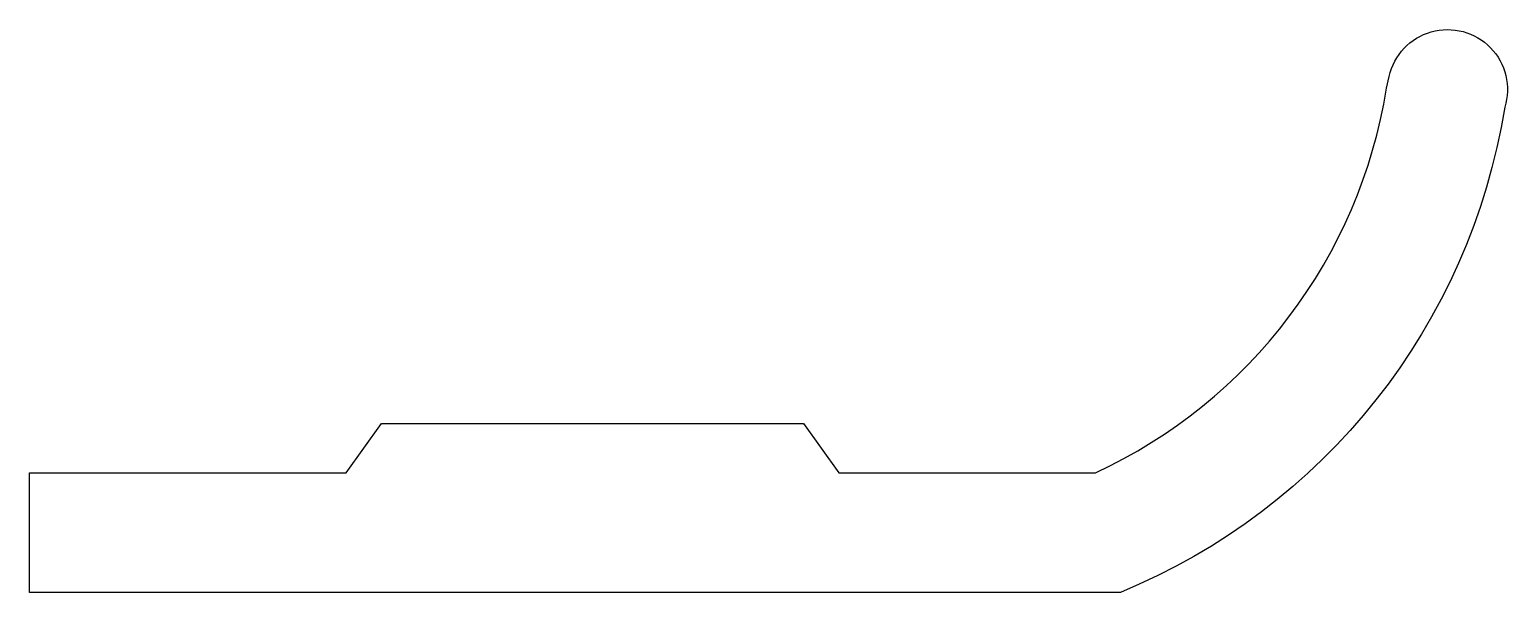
# Model space of a CAD drawing. Extents: x 256.2 to 277.2, y 262.1 to 270.1.
import ezdxf

# ---------------------------------------------------------------- set-up
doc = ezdxf.new("R2010")
doc.units = 0
doc.layers.add('ANA', color=220, linetype='CONTINUOUS')

msp = doc.modelspace()

# ---------------------------------------------------------------- linework, layer by layer
at = {"layer": 'ANA'}
msp.add_lwpolyline([(256.23, 263.773), (260.73, 263.773), (261.23, 264.473), (267.23, 264.473), (267.73, 263.773), (271.376, 263.773, 0.249329), (275.513, 269.238), (275.551, 269.407, -1.043361), (277.191, 268.968, -0.260974), (271.73, 262.073), (256.23, 262.073)], format="xyb", close=True, dxfattribs=at)

doc.saveas('drawing.dxf')
